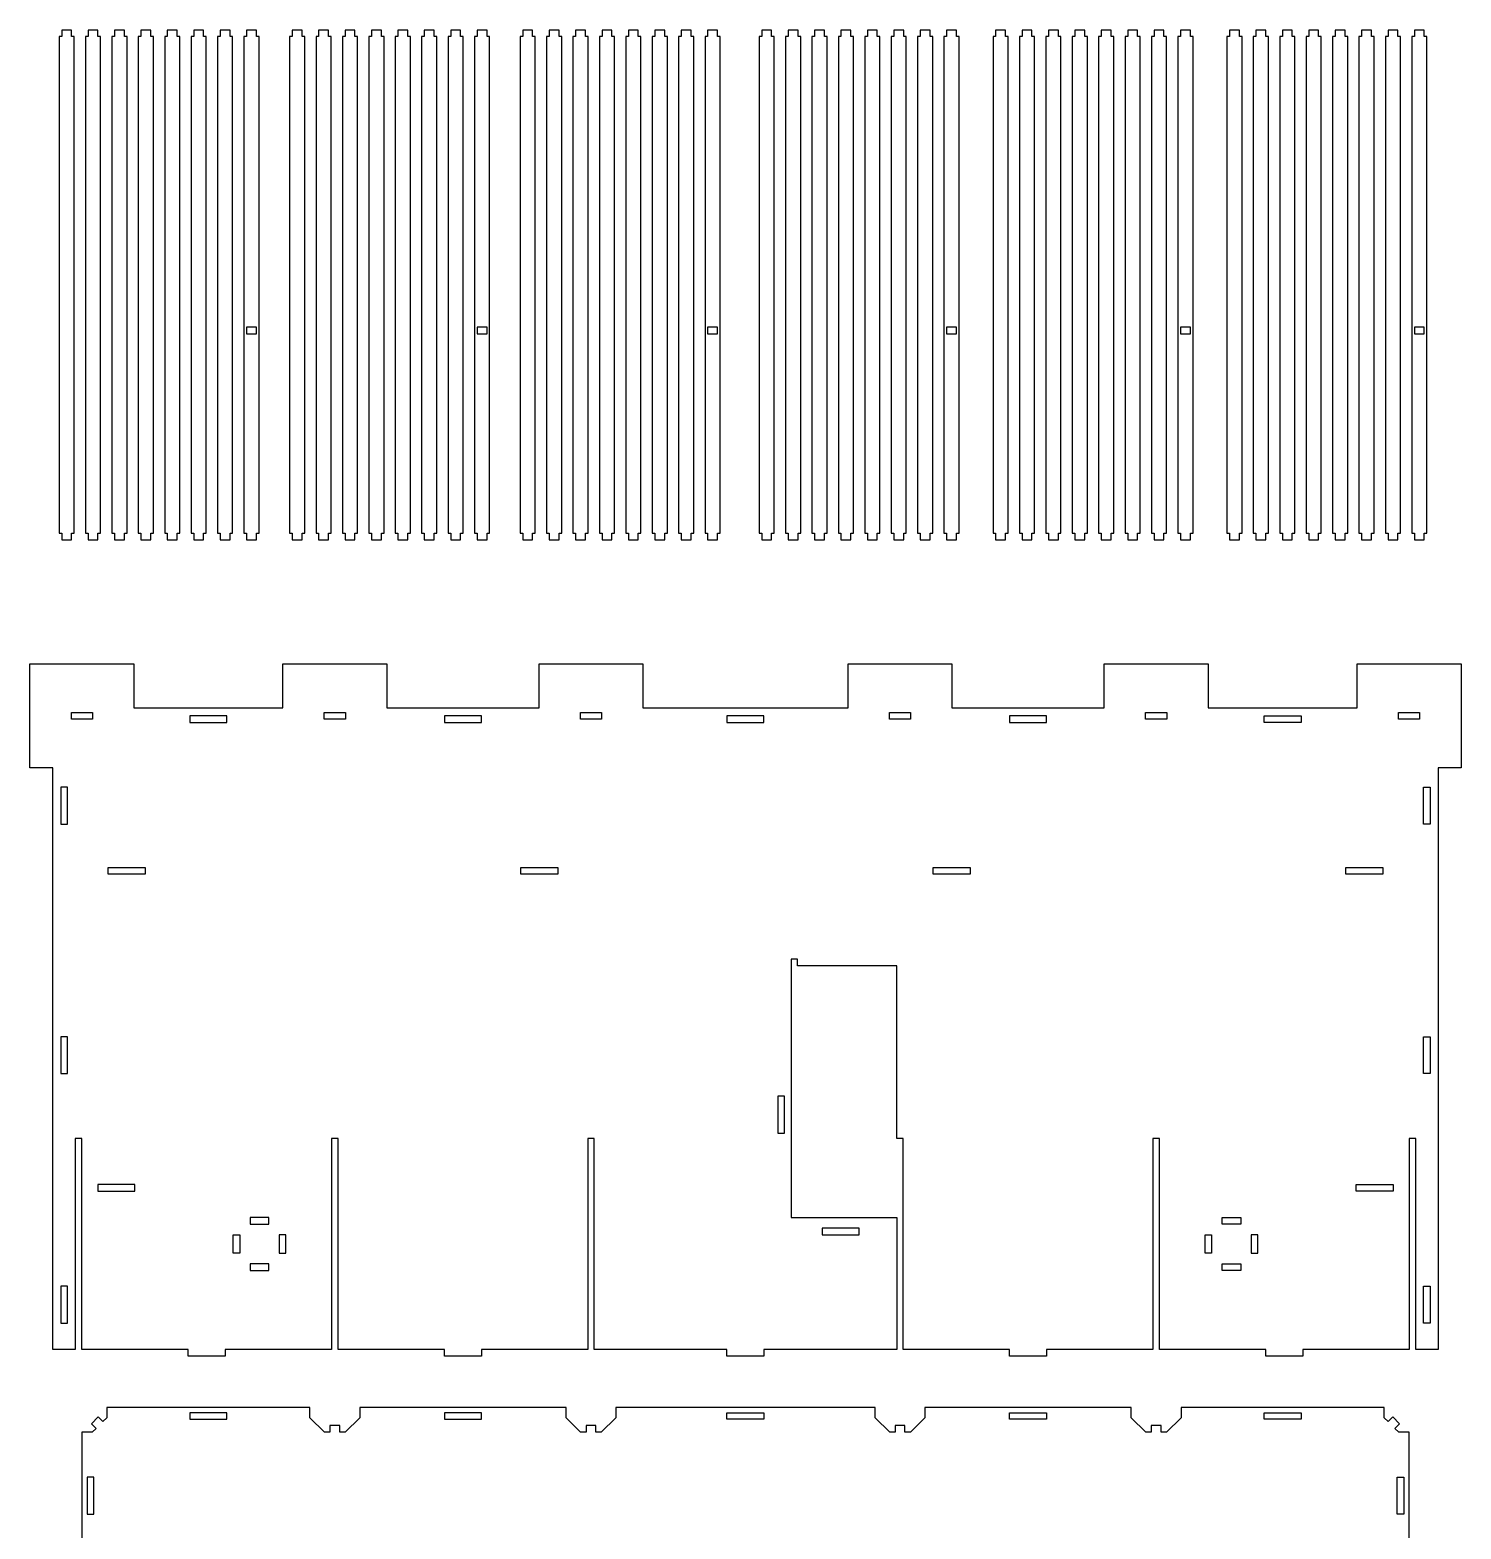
# Model space of a CAD drawing. Extents: x 9656 to 9770, y 1091 to 1154.
# Drawn here: x 9656.76 to 9683.85, y 1125.72 to 1154.1 of the extents above; entities that cross this region are included whole.
import ezdxf

# ---------------------------------------------------------------- set-up
doc = ezdxf.new("R2010")
doc.units = 0
doc.header["$MEASUREMENT"] = 0
doc.layers.add('LAYER_1', color=18, linetype='CONTINUOUS')

msp = doc.modelspace()

# ---------------------------------------------------------------- linework, layer by layer
at = {"layer": 'LAYER_1'}
for points in [[(9657.358, 1144.576), (9657.358, 1144.451), (9657.545, 1144.451), (9657.545, 1144.576), (9657.595, 1144.576), (9657.595, 1153.976), (9657.545, 1153.976), (9657.545, 1154.101), (9657.358, 1154.101), (9657.358, 1153.976), (9657.308, 1153.976), (9657.308, 1144.576)], [(9657.858, 1144.576), (9657.858, 1144.451), (9658.045, 1144.451), (9658.045, 1144.576), (9658.095, 1144.576), (9658.095, 1153.976), (9658.045, 1153.976), (9658.045, 1154.101), (9657.858, 1154.101), (9657.858, 1153.976), (9657.808, 1153.976), (9657.808, 1144.576)], [(9658.358, 1144.576), (9658.358, 1144.451), (9658.545, 1144.451), (9658.545, 1144.576), (9658.595, 1144.576), (9658.595, 1153.976), (9658.545, 1153.976), (9658.545, 1154.101), (9658.358, 1154.101), (9658.358, 1153.976), (9658.308, 1153.976), (9658.308, 1144.576)], [(9658.858, 1144.576), (9658.858, 1144.451), (9659.045, 1144.451), (9659.045, 1144.576), (9659.095, 1144.576), (9659.095, 1153.976), (9659.045, 1153.976), (9659.045, 1154.101), (9658.858, 1154.101), (9658.858, 1153.976), (9658.808, 1153.976), (9658.808, 1144.576)], [(9659.358, 1144.576), (9659.358, 1144.451), (9659.545, 1144.451), (9659.545, 1144.576), (9659.595, 1144.576), (9659.595, 1153.976), (9659.545, 1153.976), (9659.545, 1154.101), (9659.358, 1154.101), (9659.358, 1153.976), (9659.308, 1153.976), (9659.308, 1144.576)], [(9659.858, 1144.576), (9659.858, 1144.451), (9660.045, 1144.451), (9660.045, 1144.576), (9660.095, 1144.576), (9660.095, 1153.976), (9660.045, 1153.976), (9660.045, 1154.101), (9659.858, 1154.101), (9659.858, 1153.976), (9659.808, 1153.976), (9659.808, 1144.576)], [(9660.358, 1144.576), (9660.358, 1144.451), (9660.545, 1144.451), (9660.545, 1144.576), (9660.595, 1144.576), (9660.595, 1153.976), (9660.545, 1153.976), (9660.545, 1154.101), (9660.358, 1154.101), (9660.358, 1153.976), (9660.308, 1153.976), (9660.308, 1144.576)], [(9660.858, 1144.576), (9660.858, 1144.451), (9661.045, 1144.451), (9661.045, 1144.576), (9661.095, 1144.576), (9661.095, 1153.976), (9661.045, 1153.976), (9661.045, 1154.101), (9660.858, 1154.101), (9660.858, 1153.976), (9660.808, 1153.976), (9660.808, 1144.576)], [(9661.723, 1144.576), (9661.723, 1144.451), (9661.91, 1144.451), (9661.91, 1144.576), (9661.96, 1144.576), (9661.96, 1153.976), (9661.91, 1153.976), (9661.91, 1154.101), (9661.723, 1154.101), (9661.723, 1153.976), (9661.673, 1153.976), (9661.673, 1144.576)], [(9662.223, 1144.576), (9662.223, 1144.451), (9662.41, 1144.451), (9662.41, 1144.576), (9662.46, 1144.576), (9662.46, 1153.976), (9662.41, 1153.976), (9662.41, 1154.101), (9662.223, 1154.101), (9662.223, 1153.976), (9662.173, 1153.976), (9662.173, 1144.576)], [(9662.723, 1144.576), (9662.723, 1144.451), (9662.91, 1144.451), (9662.91, 1144.576), (9662.96, 1144.576), (9662.96, 1153.976), (9662.91, 1153.976), (9662.91, 1154.101), (9662.723, 1154.101), (9662.723, 1153.976), (9662.673, 1153.976), (9662.673, 1144.576)], [(9663.223, 1144.576), (9663.223, 1144.451), (9663.41, 1144.451), (9663.41, 1144.576), (9663.46, 1144.576), (9663.46, 1153.976), (9663.41, 1153.976), (9663.41, 1154.101), (9663.223, 1154.101), (9663.223, 1153.976), (9663.173, 1153.976), (9663.173, 1144.576)], [(9663.723, 1144.576), (9663.723, 1144.451), (9663.91, 1144.451), (9663.91, 1144.576), (9663.96, 1144.576), (9663.96, 1153.976), (9663.91, 1153.976), (9663.91, 1154.101), (9663.723, 1154.101), (9663.723, 1153.976), (9663.673, 1153.976), (9663.673, 1144.576)], [(9664.223, 1144.576), (9664.223, 1144.451), (9664.41, 1144.451), (9664.41, 1144.576), (9664.46, 1144.576), (9664.46, 1153.976), (9664.41, 1153.976), (9664.41, 1154.101), (9664.223, 1154.101), (9664.223, 1153.976), (9664.173, 1153.976), (9664.173, 1144.576)], [(9664.723, 1144.576), (9664.723, 1144.451), (9664.91, 1144.451), (9664.91, 1144.576), (9664.96, 1144.576), (9664.96, 1153.976), (9664.91, 1153.976), (9664.91, 1154.101), (9664.723, 1154.101), (9664.723, 1153.976), (9664.673, 1153.976), (9664.673, 1144.576)], [(9665.223, 1144.576), (9665.223, 1144.451), (9665.41, 1144.451), (9665.41, 1144.576), (9665.46, 1144.576), (9665.46, 1153.976), (9665.41, 1153.976), (9665.41, 1154.101), (9665.223, 1154.101), (9665.223, 1153.976), (9665.173, 1153.976), (9665.173, 1144.576)], [(9666.087, 1144.576), (9666.087, 1144.451), (9666.274, 1144.451), (9666.274, 1144.576), (9666.324, 1144.576), (9666.324, 1153.976), (9666.274, 1153.976), (9666.274, 1154.101), (9666.087, 1154.101), (9666.087, 1153.976), (9666.037, 1153.976), (9666.037, 1144.576)], [(9666.587, 1144.576), (9666.587, 1144.451), (9666.774, 1144.451), (9666.774, 1144.576), (9666.824, 1144.576), (9666.824, 1153.976), (9666.774, 1153.976), (9666.774, 1154.101), (9666.587, 1154.101), (9666.587, 1153.976), (9666.537, 1153.976), (9666.537, 1144.576)], [(9667.087, 1144.576), (9667.087, 1144.451), (9667.274, 1144.451), (9667.274, 1144.576), (9667.324, 1144.576), (9667.324, 1153.976), (9667.274, 1153.976), (9667.274, 1154.101), (9667.087, 1154.101), (9667.087, 1153.976), (9667.037, 1153.976), (9667.037, 1144.576)], [(9667.587, 1144.576), (9667.587, 1144.451), (9667.774, 1144.451), (9667.774, 1144.576), (9667.824, 1144.576), (9667.824, 1153.976), (9667.774, 1153.976), (9667.774, 1154.101), (9667.587, 1154.101), (9667.587, 1153.976), (9667.537, 1153.976), (9667.537, 1144.576)], [(9668.087, 1144.576), (9668.087, 1144.451), (9668.274, 1144.451), (9668.274, 1144.576), (9668.324, 1144.576), (9668.324, 1153.976), (9668.274, 1153.976), (9668.274, 1154.101), (9668.087, 1154.101), (9668.087, 1153.976), (9668.037, 1153.976), (9668.037, 1144.576)], [(9668.587, 1144.576), (9668.587, 1144.451), (9668.774, 1144.451), (9668.774, 1144.576), (9668.824, 1144.576), (9668.824, 1153.976), (9668.774, 1153.976), (9668.774, 1154.101), (9668.587, 1154.101), (9668.587, 1153.976), (9668.537, 1153.976), (9668.537, 1144.576)], [(9669.087, 1144.576), (9669.087, 1144.451), (9669.274, 1144.451), (9669.274, 1144.576), (9669.324, 1144.576), (9669.324, 1153.976), (9669.274, 1153.976), (9669.274, 1154.101), (9669.087, 1154.101), (9669.087, 1153.976), (9669.037, 1153.976), (9669.037, 1144.576)], [(9669.587, 1144.576), (9669.587, 1144.451), (9669.774, 1144.451), (9669.774, 1144.576), (9669.824, 1144.576), (9669.824, 1153.976), (9669.774, 1153.976), (9669.774, 1154.101), (9669.587, 1154.101), (9669.587, 1153.976), (9669.537, 1153.976), (9669.537, 1144.576)], [(9670.611, 1144.576), (9670.611, 1144.451), (9670.798, 1144.451), (9670.798, 1144.576), (9670.848, 1144.576), (9670.848, 1153.976), (9670.798, 1153.976), (9670.798, 1154.101), (9670.611, 1154.101), (9670.611, 1153.976), (9670.561, 1153.976), (9670.561, 1144.576)], [(9671.111, 1144.576), (9671.111, 1144.451), (9671.298, 1144.451), (9671.298, 1144.576), (9671.348, 1144.576), (9671.348, 1153.976), (9671.298, 1153.976), (9671.298, 1154.101), (9671.111, 1154.101), (9671.111, 1153.976), (9671.061, 1153.976), (9671.061, 1144.576)], [(9671.611, 1144.576), (9671.611, 1144.451), (9671.798, 1144.451), (9671.798, 1144.576), (9671.848, 1144.576), (9671.848, 1153.976), (9671.798, 1153.976), (9671.798, 1154.101), (9671.611, 1154.101), (9671.611, 1153.976), (9671.561, 1153.976), (9671.561, 1144.576)], [(9672.111, 1144.576), (9672.111, 1144.451), (9672.298, 1144.451), (9672.298, 1144.576), (9672.348, 1144.576), (9672.348, 1153.976), (9672.298, 1153.976), (9672.298, 1154.101), (9672.111, 1154.101), (9672.111, 1153.976), (9672.061, 1153.976), (9672.061, 1144.576)], [(9672.611, 1144.576), (9672.611, 1144.451), (9672.798, 1144.451), (9672.798, 1144.576), (9672.848, 1144.576), (9672.848, 1153.976), (9672.798, 1153.976), (9672.798, 1154.101), (9672.611, 1154.101), (9672.611, 1153.976), (9672.561, 1153.976), (9672.561, 1144.576)], [(9673.111, 1144.576), (9673.111, 1144.451), (9673.298, 1144.451), (9673.298, 1144.576), (9673.348, 1144.576), (9673.348, 1153.976), (9673.298, 1153.976), (9673.298, 1154.101), (9673.111, 1154.101), (9673.111, 1153.976), (9673.061, 1153.976), (9673.061, 1144.576)], [(9673.611, 1144.576), (9673.611, 1144.451), (9673.798, 1144.451), (9673.798, 1144.576), (9673.848, 1144.576), (9673.848, 1153.976), (9673.798, 1153.976), (9673.798, 1154.101), (9673.611, 1154.101), (9673.611, 1153.976), (9673.561, 1153.976), (9673.561, 1144.576)], [(9674.111, 1144.576), (9674.111, 1144.451), (9674.298, 1144.451), (9674.298, 1144.576), (9674.348, 1144.576), (9674.348, 1153.976), (9674.298, 1153.976), (9674.298, 1154.101), (9674.111, 1154.101), (9674.111, 1153.976), (9674.061, 1153.976), (9674.061, 1144.576)], [(9675.039, 1144.576), (9675.039, 1144.451), (9675.226, 1144.451), (9675.226, 1144.576), (9675.276, 1144.576), (9675.276, 1153.976), (9675.226, 1153.976), (9675.226, 1154.101), (9675.039, 1154.101), (9675.039, 1153.976), (9674.989, 1153.976), (9674.989, 1144.576)], [(9675.539, 1144.576), (9675.539, 1144.451), (9675.726, 1144.451), (9675.726, 1144.576), (9675.776, 1144.576), (9675.776, 1153.976), (9675.726, 1153.976), (9675.726, 1154.101), (9675.539, 1154.101), (9675.539, 1153.976), (9675.489, 1153.976), (9675.489, 1144.576)], [(9676.039, 1144.576), (9676.039, 1144.451), (9676.226, 1144.451), (9676.226, 1144.576), (9676.276, 1144.576), (9676.276, 1153.976), (9676.226, 1153.976), (9676.226, 1154.101), (9676.039, 1154.101), (9676.039, 1153.976), (9675.989, 1153.976), (9675.989, 1144.576)], [(9676.539, 1144.576), (9676.539, 1144.451), (9676.726, 1144.451), (9676.726, 1144.576), (9676.776, 1144.576), (9676.776, 1153.976), (9676.726, 1153.976), (9676.726, 1154.101), (9676.539, 1154.101), (9676.539, 1153.976), (9676.489, 1153.976), (9676.489, 1144.576)], [(9677.039, 1144.576), (9677.039, 1144.451), (9677.226, 1144.451), (9677.226, 1144.576), (9677.276, 1144.576), (9677.276, 1153.976), (9677.226, 1153.976), (9677.226, 1154.101), (9677.039, 1154.101), (9677.039, 1153.976), (9676.989, 1153.976), (9676.989, 1144.576)], [(9677.539, 1144.576), (9677.539, 1144.451), (9677.726, 1144.451), (9677.726, 1144.576), (9677.776, 1144.576), (9677.776, 1153.976), (9677.726, 1153.976), (9677.726, 1154.101), (9677.539, 1154.101), (9677.539, 1153.976), (9677.489, 1153.976), (9677.489, 1144.576)], [(9678.039, 1144.576), (9678.039, 1144.451), (9678.226, 1144.451), (9678.226, 1144.576), (9678.276, 1144.576), (9678.276, 1153.976), (9678.226, 1153.976), (9678.226, 1154.101), (9678.039, 1154.101), (9678.039, 1153.976), (9677.989, 1153.976), (9677.989, 1144.576)], [(9678.539, 1144.576), (9678.539, 1144.451), (9678.726, 1144.451), (9678.726, 1144.576), (9678.776, 1144.576), (9678.776, 1153.976), (9678.726, 1153.976), (9678.726, 1154.101), (9678.539, 1154.101), (9678.539, 1153.976), (9678.489, 1153.976), (9678.489, 1144.576)], [(9679.467, 1144.576), (9679.467, 1144.451), (9679.654, 1144.451), (9679.654, 1144.576), (9679.704, 1144.576), (9679.704, 1153.976), (9679.654, 1153.976), (9679.654, 1154.101), (9679.467, 1154.101), (9679.467, 1153.976), (9679.417, 1153.976), (9679.417, 1144.576)], [(9679.967, 1144.576), (9679.967, 1144.451), (9680.154, 1144.451), (9680.154, 1144.576), (9680.204, 1144.576), (9680.204, 1153.976), (9680.154, 1153.976), (9680.154, 1154.101), (9679.967, 1154.101), (9679.967, 1153.976), (9679.917, 1153.976), (9679.917, 1144.576)], [(9680.467, 1144.576), (9680.467, 1144.451), (9680.654, 1144.451), (9680.654, 1144.576), (9680.704, 1144.576), (9680.704, 1153.976), (9680.654, 1153.976), (9680.654, 1154.101), (9680.467, 1154.101), (9680.467, 1153.976), (9680.417, 1153.976), (9680.417, 1144.576)], [(9680.967, 1144.576), (9680.967, 1144.451), (9681.154, 1144.451), (9681.154, 1144.576), (9681.204, 1144.576), (9681.204, 1153.976), (9681.154, 1153.976), (9681.154, 1154.101), (9680.967, 1154.101), (9680.967, 1153.976), (9680.917, 1153.976), (9680.917, 1144.576)], [(9681.467, 1144.576), (9681.467, 1144.451), (9681.654, 1144.451), (9681.654, 1144.576), (9681.704, 1144.576), (9681.704, 1153.976), (9681.654, 1153.976), (9681.654, 1154.101), (9681.467, 1154.101), (9681.467, 1153.976), (9681.417, 1153.976), (9681.417, 1144.576)], [(9681.967, 1144.576), (9681.967, 1144.451), (9682.154, 1144.451), (9682.154, 1144.576), (9682.204, 1144.576), (9682.204, 1153.976), (9682.154, 1153.976), (9682.154, 1154.101), (9681.967, 1154.101), (9681.967, 1153.976), (9681.917, 1153.976), (9681.917, 1144.576)], [(9682.467, 1144.576), (9682.467, 1144.451), (9682.654, 1144.451), (9682.654, 1144.576), (9682.704, 1144.576), (9682.704, 1153.976), (9682.654, 1153.976), (9682.654, 1154.101), (9682.467, 1154.101), (9682.467, 1153.976), (9682.417, 1153.976), (9682.417, 1144.576)], [(9682.967, 1144.576), (9682.967, 1144.451), (9683.154, 1144.451), (9683.154, 1144.576), (9683.204, 1144.576), (9683.204, 1153.976), (9683.154, 1153.976), (9683.154, 1154.101), (9682.967, 1154.101), (9682.967, 1153.976), (9682.917, 1153.976), (9682.917, 1144.576)], [(9661.045, 1148.475), (9660.858, 1148.475), (9660.858, 1148.35), (9661.045, 1148.35)], [(9665.41, 1148.475), (9665.223, 1148.475), (9665.223, 1148.35), (9665.41, 1148.35)], [(9669.774, 1148.475), (9669.587, 1148.475), (9669.587, 1148.35), (9669.774, 1148.35)], [(9674.298, 1148.475), (9674.111, 1148.475), (9674.111, 1148.35), (9674.298, 1148.35)], [(9678.726, 1148.475), (9678.539, 1148.475), (9678.539, 1148.35), (9678.726, 1148.35)], [(9683.154, 1148.475), (9682.967, 1148.475), (9682.967, 1148.35), (9683.154, 1148.35)], [(9673.166, 1133.116), (9673.166, 1136.383), (9671.291, 1136.383), (9671.291, 1136.508), (9671.166, 1136.508), (9671.166, 1131.616), (9673.166, 1131.616), (9673.166, 1129.116), (9670.653, 1129.116), (9670.653, 1128.991), (9669.953, 1128.991), (9669.953, 1129.116), (9667.441, 1129.116), (9667.441, 1133.116), (9667.316, 1133.116), (9667.316, 1129.116), (9665.303, 1129.116), (9665.303, 1128.991), (9664.603, 1128.991), (9664.603, 1129.116), (9662.591, 1129.116), (9662.591, 1133.116), (9662.466, 1133.116), (9662.466, 1129.116), (9660.453, 1129.116), (9660.453, 1128.991), (9659.753, 1128.991), (9659.753, 1129.116), (9657.741, 1129.116), (9657.741, 1133.116), (9657.616, 1133.116), (9657.616, 1129.116), (9657.191, 1129.116), (9657.191, 1140.134), (9656.758, 1140.134), (9656.758, 1142.099), (9658.724, 1142.099), (9658.724, 1141.266), (9661.546, 1141.266), (9661.546, 1142.099), (9663.511, 1142.099), (9663.511, 1141.266), (9666.396, 1141.266), (9666.396, 1142.099), (9668.361, 1142.099), (9668.361, 1141.266), (9672.246, 1141.266), (9672.246, 1142.099), (9674.211, 1142.099), (9674.211, 1141.266), (9677.096, 1141.266), (9677.096, 1142.099), (9679.061, 1142.099), (9679.061, 1141.266), (9681.883, 1141.266), (9681.883, 1142.099), (9683.849, 1142.099), (9683.849, 1140.134), (9683.416, 1140.134), (9683.416, 1129.116), (9682.991, 1129.116), (9682.991, 1133.116), (9682.866, 1133.116), (9682.866, 1129.116), (9680.853, 1129.116), (9680.853, 1128.991), (9680.153, 1128.991), (9680.153, 1129.116), (9678.141, 1129.116), (9678.141, 1133.116), (9678.016, 1133.116), (9678.016, 1129.116), (9676.003, 1129.116), (9676.003, 1128.991), (9675.303, 1128.991), (9675.303, 1129.116), (9673.291, 1129.116), (9673.291, 1133.116)], [(9657.541, 1141.179), (9657.941, 1141.179), (9657.941, 1141.054), (9657.541, 1141.054)], [(9659.785, 1140.991), (9660.485, 1140.991), (9660.485, 1141.116), (9659.785, 1141.116)], [(9662.328, 1141.179), (9662.728, 1141.179), (9662.728, 1141.054), (9662.328, 1141.054)], [(9664.603, 1140.991), (9665.303, 1140.991), (9665.303, 1141.116), (9664.603, 1141.116)], [(9667.178, 1141.179), (9667.578, 1141.179), (9667.578, 1141.054), (9667.178, 1141.054)], [(9669.953, 1140.991), (9670.653, 1140.991), (9670.653, 1141.116), (9669.953, 1141.116)], [(9673.028, 1141.179), (9673.428, 1141.179), (9673.428, 1141.054), (9673.028, 1141.054)], [(9675.303, 1140.991), (9676.003, 1140.991), (9676.003, 1141.116), (9675.303, 1141.116)], [(9677.878, 1141.179), (9678.278, 1141.179), (9678.278, 1141.054), (9677.878, 1141.054)], [(9680.822, 1140.991), (9680.122, 1140.991), (9680.122, 1141.116), (9680.822, 1141.116)], [(9682.666, 1141.179), (9683.066, 1141.179), (9683.066, 1141.054), (9682.666, 1141.054)], [(9657.466, 1139.066), (9657.466, 1139.766), (9657.341, 1139.766), (9657.341, 1139.066)], [(9683.141, 1139.066), (9683.141, 1139.766), (9683.266, 1139.766), (9683.266, 1139.066)], [(9658.241, 1138.241), (9658.941, 1138.241), (9658.941, 1138.116), (9658.241, 1138.116)], [(9666.049, 1138.241), (9666.749, 1138.241), (9666.749, 1138.116), (9666.049, 1138.116)], [(9673.858, 1138.241), (9674.558, 1138.241), (9674.558, 1138.116), (9673.858, 1138.116)], [(9681.666, 1138.241), (9682.366, 1138.241), (9682.366, 1138.116), (9681.666, 1138.116)], [(9657.466, 1134.341), (9657.466, 1135.041), (9657.341, 1135.041), (9657.341, 1134.341)], [(9683.141, 1134.341), (9683.141, 1135.041), (9683.266, 1135.041), (9683.266, 1134.341)], [(9671.041, 1133.916), (9670.916, 1133.916), (9670.916, 1133.216), (9671.041, 1133.216)], [(9658.741, 1132.241), (9658.041, 1132.241), (9658.041, 1132.116), (9658.741, 1132.116)], [(9681.866, 1132.241), (9682.566, 1132.241), (9682.566, 1132.116), (9681.866, 1132.116)], [(9660.928, 1131.491), (9661.278, 1131.491), (9661.278, 1131.616), (9660.928, 1131.616)], [(9679.678, 1131.491), (9679.328, 1131.491), (9679.328, 1131.616), (9679.678, 1131.616)], [(9671.753, 1131.291), (9672.453, 1131.291), (9672.453, 1131.416), (9671.753, 1131.416)], [(9660.603, 1130.941), (9660.603, 1131.291), (9660.728, 1131.291), (9660.728, 1130.941)], [(9661.603, 1130.941), (9661.603, 1131.291), (9661.478, 1131.291), (9661.478, 1130.941)], [(9679.003, 1130.941), (9679.003, 1131.291), (9679.128, 1131.291), (9679.128, 1130.941)], [(9680.003, 1130.941), (9680.003, 1131.291), (9679.878, 1131.291), (9679.878, 1130.941)], [(9660.928, 1130.616), (9661.278, 1130.616), (9661.278, 1130.741), (9660.928, 1130.741)], [(9679.678, 1130.616), (9679.328, 1130.616), (9679.328, 1130.741), (9679.678, 1130.741)], [(9657.466, 1129.616), (9657.466, 1130.316), (9657.341, 1130.316), (9657.341, 1129.616)], [(9683.141, 1129.616), (9683.141, 1130.316), (9683.266, 1130.316), (9683.266, 1129.616)], [(9659.785, 1127.797), (9660.485, 1127.797), (9660.485, 1127.922), (9659.785, 1127.922)], [(9664.603, 1127.797), (9665.303, 1127.797), (9665.303, 1127.922), (9664.603, 1127.922)], [(9670.653, 1127.797), (9669.953, 1127.797), (9669.953, 1127.922), (9670.653, 1127.922)], [(9676.003, 1127.797), (9675.303, 1127.797), (9675.303, 1127.922), (9676.003, 1127.922)], [(9680.822, 1127.797), (9680.122, 1127.797), (9680.122, 1127.922), (9680.822, 1127.922)], [(9657.841, 1126.699), (9657.841, 1125.999), (9657.966, 1125.999), (9657.966, 1126.699)], [(9682.766, 1126.699), (9682.766, 1125.999), (9682.641, 1125.999), (9682.641, 1126.699)]]:
    msp.add_lwpolyline(points, close=True, dxfattribs=at)
msp.add_lwpolyline([(9682.866, 1124.022), (9682.866, 1127.551), (9682.671, 1127.551), (9682.599, 1127.623), (9682.687, 1127.711), (9682.555, 1127.844), (9682.467, 1127.755), (9682.395, 1127.827), (9682.395, 1128.022), (9678.55, 1128.022), (9678.55, 1127.827), (9678.274, 1127.551), (9678.172, 1127.551), (9678.172, 1127.676), (9677.985, 1127.676), (9677.985, 1127.551), (9677.883, 1127.551), (9677.607, 1127.827), (9677.607, 1128.022), (9673.7, 1128.022), (9673.7, 1127.827), (9673.424, 1127.551), (9673.322, 1127.551), (9673.322, 1127.676), (9673.135, 1127.676), (9673.135, 1127.551), (9673.033, 1127.551), (9672.757, 1127.827), (9672.757, 1128.022), (9667.85, 1128.022), (9667.85, 1127.827), (9667.574, 1127.551), (9667.472, 1127.551), (9667.472, 1127.676), (9667.285, 1127.676), (9667.285, 1127.551), (9667.183, 1127.551), (9666.907, 1127.827), (9666.907, 1128.022), (9663, 1128.022), (9663, 1127.827), (9662.724, 1127.551), (9662.622, 1127.551), (9662.622, 1127.676), (9662.435, 1127.676), (9662.435, 1127.551), (9662.333, 1127.551), (9662.057, 1127.827), (9662.057, 1128.022), (9658.212, 1128.022), (9658.212, 1127.827), (9658.14, 1127.755), (9658.052, 1127.844), (9657.92, 1127.711), (9658.008, 1127.623), (9657.936, 1127.551), (9657.741, 1127.551), (9657.741, 1124.022)], dxfattribs=at)

doc.saveas('drawing.dxf')
